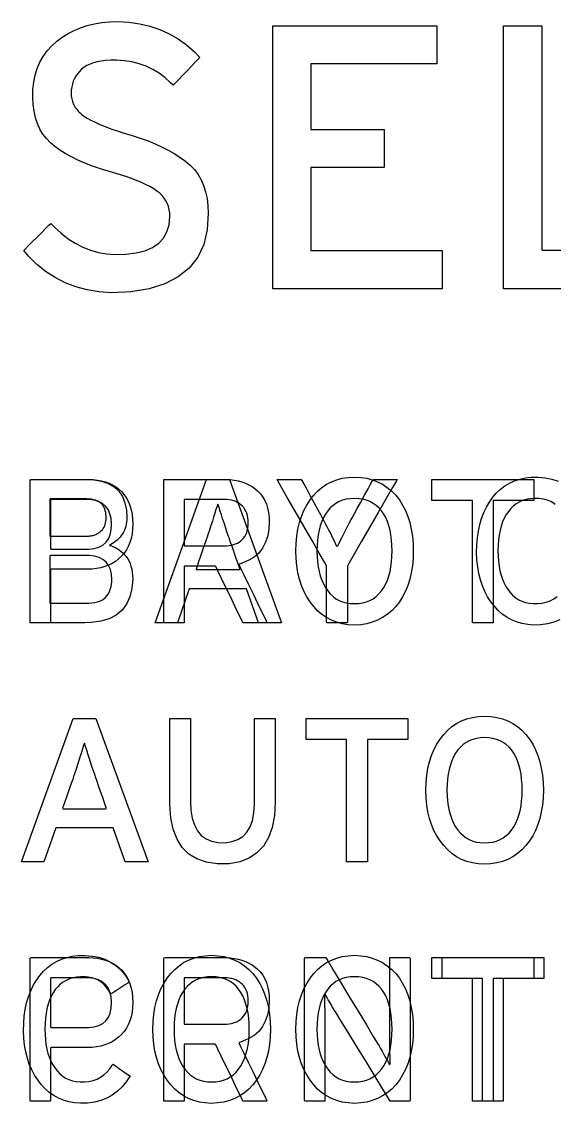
# Model space of a CAD drawing. Extents: x 1 to 47.7, y 0.2 to 33.5.
# Drawn here: x 21.529 to 21.963, y 3.786 to 4.666 of the extents above; entities that cross this region are included whole.
import ezdxf

# ---------------------------------------------------------------- set-up
doc = ezdxf.new("R2010")
doc.units = 0
doc.header["$MEASUREMENT"] = 0
for name, color, linetype in [('5_1__STANDARD_FRONT_OVERLA', 7, 'CONTINUOUS'), ('5_2__BAY_CONTROL_FRONT_OVE', 7, 'CONTINUOUS'), ('6_0____DWG', 7, 'CONTINUOUS')]:
    doc.layers.add(name, color=color, linetype=linetype)

msp = doc.modelspace()

# ---------------------------------------------------------------- linework, layer by layer
at = {"layer": '5_1__STANDARD_FRONT_OVERLA'}
for points in [[(21.61987, 4.25703), (21.61969, 4.25294), (21.61924, 4.2491), (21.6185, 4.24549), (21.61749, 4.24211), (21.61621, 4.23897), (21.61464, 4.23607), (21.6128, 4.2334), (21.61069, 4.23097), (21.60831, 4.22878), (21.60577, 4.22683), (21.60304, 4.22514), (21.60013, 4.22371), (21.59704, 4.22253), (21.59377, 4.22161), (21.59032, 4.22095), (21.58669, 4.22053), (21.58287, 4.22038), (21.58155, 4.22038), (21.57875, 4.22038), (21.57461, 4.22038), (21.56967, 4.22038), (21.56452, 4.22038), (21.55971, 4.22038), (21.55582, 4.22038), (21.5534, 4.22038), (21.55289, 4.22018), (21.55289, 4.21754), (21.55289, 4.21244), (21.55289, 4.20572), (21.55289, 4.19822), (21.55289, 4.19076), (21.55289, 4.18418), (21.55289, 4.17932), (21.55289, 4.17699), (21.5525, 4.17691), (21.55104, 4.17691), (21.54878, 4.17691), (21.54604, 4.17691), (21.54315, 4.17691), (21.54041, 4.17691), (21.53815, 4.17691), (21.53669, 4.17691), (21.5363, 4.17714), (21.5363, 4.18337), (21.5363, 4.19642), (21.5363, 4.21407), (21.5363, 4.23408), (21.5363, 4.25421), (21.5363, 4.27223), (21.5363, 4.28591), (21.5363, 4.29301), (21.53712, 4.29352), (21.54098, 4.29352), (21.54721, 4.29352), (21.5549, 4.29352), (21.56314, 4.29352), (21.57103, 4.29352), (21.57766, 4.29352), (21.58213, 4.29352), (21.58397, 4.29352), (21.58761, 4.29337), (21.59108, 4.29298), (21.59439, 4.29234), (21.59754, 4.29146), (21.60052, 4.29033), (21.60334, 4.28895), (21.606, 4.28733), (21.6085, 4.28547), (21.61083, 4.28333), (21.61291, 4.28091), (21.61472, 4.27825), (21.61626, 4.27534), (21.61753, 4.27217), (21.61852, 4.26876), (21.61924, 4.2651), (21.61969, 4.26119)], [(21.73095, 4.25865), (21.73052, 4.25247), (21.72945, 4.24687), (21.72773, 4.24186), (21.72538, 4.23743), (21.72238, 4.23359), (21.71874, 4.23033), (21.71446, 4.22767), (21.70954, 4.22559), (21.70619, 4.22432), (21.70761, 4.22138), (21.71031, 4.21581), (21.71384, 4.20851), (21.71779, 4.20036), (21.72171, 4.19225), (21.72519, 4.18507), (21.72778, 4.17971), (21.72907, 4.17705), (21.72875, 4.17691), (21.72711, 4.17691), (21.72452, 4.17691), (21.72136, 4.17691), (21.71799, 4.17691), (21.71476, 4.17691), (21.71204, 4.17691), (21.71021, 4.17691), (21.70959, 4.17692), (21.70862, 4.17893), (21.7063, 4.18371), (21.70305, 4.19041), (21.69929, 4.19816), (21.69544, 4.20611), (21.69191, 4.2134), (21.68912, 4.21916), (21.68748, 4.22253), (21.68702, 4.22306), (21.68529, 4.22306), (21.68221, 4.22306), (21.67824, 4.22306), (21.67385, 4.22306), (21.66954, 4.22306), (21.66576, 4.22306), (21.663, 4.22306), (21.66173, 4.22306), (21.6617, 4.2219), (21.6617, 4.21779), (21.6617, 4.21153), (21.6617, 4.20398), (21.6617, 4.19599), (21.6617, 4.18844), (21.6617, 4.18218), (21.6617, 4.17807), (21.66167, 4.17691), (21.66085, 4.17691), (21.65905, 4.17691), (21.6566, 4.17691), (21.65379, 4.17691), (21.65095, 4.17691), (21.64837, 4.17691), (21.64636, 4.17691), (21.64524, 4.17691), (21.64511, 4.17824), (21.64511, 4.18677), (21.64511, 4.20133), (21.64511, 4.21973), (21.64511, 4.23982), (21.64511, 4.2594), (21.64511, 4.27633), (21.64511, 4.28841), (21.64511, 4.29349), (21.64664, 4.29352), (21.6513, 4.29352), (21.65818, 4.29352), (21.66637, 4.29352), (21.67493, 4.29352), (21.68294, 4.29352), (21.68949, 4.29352), (21.69365, 4.29352), (21.69561, 4.29352), (21.69906, 4.29334), (21.70238, 4.29295), (21.70556, 4.29233), (21.7086, 4.29149), (21.71152, 4.29043), (21.71429, 4.28914), (21.71693, 4.28763), (21.71944, 4.2859), (21.7218, 4.28391), (21.72392, 4.28166), (21.72575, 4.27915), (21.72731, 4.27637), (21.72859, 4.27335), (21.72959, 4.27006), (21.73032, 4.26652), (21.73077, 4.26271)], [(21.84822, 4.23526), (21.84801, 4.22905), (21.84745, 4.22314), (21.84656, 4.21753), (21.84531, 4.21222), (21.84372, 4.20722), (21.84179, 4.20251), (21.83951, 4.1981), (21.83689, 4.19399), (21.8339, 4.19015), (21.83062, 4.18669), (21.82707, 4.18368), (21.82326, 4.18112), (21.81919, 4.179), (21.81486, 4.17734), (21.81027, 4.17612), (21.80541, 4.17536), (21.80029, 4.17504), (21.79522, 4.17536), (21.7904, 4.17612), (21.78586, 4.17734), (21.78158, 4.179), (21.77756, 4.18112), (21.77382, 4.18368), (21.77033, 4.18669), (21.76712, 4.19015), (21.76414, 4.19399), (21.76145, 4.1981), (21.75911, 4.20251), (21.75713, 4.20722), (21.75551, 4.21222), (21.75423, 4.21753), (21.75331, 4.22314), (21.75274, 4.22905), (21.75253, 4.23526), (21.75274, 4.24147), (21.75331, 4.24739), (21.75423, 4.25301), (21.75551, 4.25834), (21.75713, 4.26338), (21.75911, 4.26813), (21.76145, 4.27258), (21.76414, 4.27674), (21.76712, 4.28058), (21.77033, 4.28399), (21.77382, 4.28695), (21.77756, 4.28947), (21.78158, 4.29154), (21.78586, 4.29317), (21.7904, 4.29436), (21.79522, 4.2951), (21.80029, 4.2954), (21.80541, 4.2951), (21.81027, 4.29436), (21.81486, 4.29317), (21.81919, 4.29154), (21.82326, 4.28947), (21.82707, 4.28695), (21.83062, 4.28399), (21.8339, 4.28058), (21.83689, 4.27674), (21.83951, 4.27258), (21.84179, 4.26813), (21.84372, 4.26338), (21.84531, 4.25834), (21.84656, 4.25301), (21.84745, 4.24739), (21.84801, 4.24147)], [(21.60263, 4.25703), (21.60224, 4.26159), (21.6013, 4.26556), (21.59981, 4.26895), (21.59778, 4.27175), (21.59519, 4.27396), (21.59206, 4.27559), (21.58838, 4.27663), (21.58415, 4.27708), (21.58243, 4.2771), (21.57949, 4.2771), (21.57504, 4.2771), (21.56973, 4.2771), (21.56422, 4.2771), (21.55917, 4.2771), (21.55524, 4.2771), (21.5531, 4.2771), (21.55289, 4.27648), (21.55289, 4.27309), (21.55289, 4.26751), (21.55289, 4.26061), (21.55289, 4.25328), (21.55289, 4.24638), (21.55289, 4.24079), (21.55289, 4.23741), (21.5531, 4.23679), (21.55524, 4.23679), (21.55917, 4.23679), (21.56422, 4.23679), (21.56973, 4.23679), (21.57504, 4.23679), (21.57949, 4.23679), (21.58243, 4.23679), (21.58417, 4.23682), (21.5885, 4.2373), (21.59225, 4.23838), (21.59542, 4.24003), (21.59801, 4.24226), (21.60003, 4.24508), (21.60147, 4.24848), (21.60234, 4.25246)], [(21.71387, 4.25817), (21.71377, 4.26032), (21.71353, 4.26235), (21.71314, 4.26424), (21.71263, 4.266), (21.71197, 4.26763), (21.71117, 4.26913), (21.71024, 4.27049), (21.70917, 4.27172), (21.70796, 4.27284), (21.70663, 4.27386), (21.70519, 4.27473), (21.70365, 4.27547), (21.702, 4.27607), (21.70025, 4.27653), (21.69838, 4.27686), (21.69641, 4.27705), (21.69461, 4.2771), (21.69299, 4.2771), (21.68934, 4.2771), (21.68432, 4.2771), (21.67859, 4.2771), (21.67281, 4.2771), (21.66765, 4.2771), (21.66376, 4.2771), (21.66181, 4.2771), (21.6617, 4.27633), (21.6617, 4.27306), (21.6617, 4.26791), (21.6617, 4.26162), (21.6617, 4.25495), (21.6617, 4.24867), (21.6617, 4.24351), (21.6617, 4.24024), (21.66181, 4.23947), (21.66376, 4.23947), (21.66765, 4.23947), (21.67281, 4.23947), (21.67859, 4.23947), (21.68432, 4.23947), (21.68934, 4.23947), (21.69299, 4.23947), (21.69461, 4.23947), (21.69638, 4.23952), (21.69832, 4.2397), (21.70016, 4.24001), (21.70189, 4.24045), (21.70352, 4.24102), (21.70505, 4.24173), (21.70648, 4.24256), (21.7078, 4.24352), (21.70903, 4.24461), (21.71013, 4.24582), (21.71109, 4.24717), (21.71191, 4.24866), (21.71259, 4.25029), (21.71312, 4.25205), (21.71352, 4.25395), (21.71377, 4.25599)], [(21.83098, 4.23526), (21.83087, 4.23984), (21.83055, 4.24419), (21.83002, 4.24829), (21.82927, 4.25217), (21.8283, 4.2558), (21.82713, 4.2592), (21.82574, 4.26236), (21.82413, 4.26528), (21.82231, 4.26793), (21.82027, 4.27026), (21.81802, 4.27228), (21.81558, 4.27399), (21.81293, 4.2754), (21.81007, 4.27651), (21.80702, 4.27731), (21.80376, 4.2778), (21.80029, 4.27799), (21.7969, 4.2778), (21.7937, 4.27731), (21.7907, 4.27651), (21.78789, 4.2754), (21.78528, 4.27399), (21.78286, 4.27228), (21.78063, 4.27026), (21.7786, 4.26793), (21.77676, 4.26528), (21.77512, 4.26236), (21.7737, 4.2592), (21.7725, 4.2558), (21.77152, 4.25217), (21.77075, 4.24829), (21.77021, 4.24419), (21.76988, 4.23984), (21.76977, 4.23526), (21.76988, 4.23073), (21.77021, 4.22643), (21.77075, 4.22237), (21.77152, 4.21854), (21.7725, 4.21494), (21.7737, 4.21158), (21.77512, 4.20844), (21.77676, 4.20555), (21.7786, 4.20284), (21.78063, 4.2004), (21.78286, 4.19829), (21.78528, 4.1965), (21.78789, 4.19504), (21.7907, 4.1939), (21.7937, 4.19309), (21.7969, 4.1926), (21.80029, 4.19244), (21.80376, 4.1926), (21.80702, 4.19309), (21.81007, 4.1939), (21.81293, 4.19504), (21.81558, 4.1965), (21.81802, 4.19829), (21.82027, 4.2004), (21.82231, 4.20284), (21.82413, 4.20555), (21.82574, 4.20844), (21.82713, 4.21158), (21.8283, 4.21494), (21.82927, 4.21854), (21.83002, 4.22237), (21.83055, 4.22643), (21.83087, 4.23073)], [(21.73583, 4.03107), (21.73516, 4.02013), (21.73334, 4.01053), (21.73037, 4.00226), (21.72625, 3.99532), (21.72097, 3.98972), (21.71454, 3.98545), (21.70696, 3.98251), (21.69823, 3.98091), (21.68859, 3.98077), (21.67979, 3.98214), (21.67212, 3.98485), (21.66558, 3.98889), (21.66019, 3.99427), (21.65594, 4.00099), (21.65283, 4.00904), (21.65085, 4.01843), (21.65002, 4.02915), (21.64999, 4.0331), (21.64999, 4.0391), (21.64999, 4.04829), (21.64999, 4.0594), (21.64999, 4.07114), (21.64999, 4.08224), (21.64999, 4.09143), (21.64999, 4.09743), (21.65002, 4.09908), (21.65089, 4.09908), (21.65274, 4.09908), (21.65527, 4.09908), (21.65815, 4.09908), (21.66106, 4.09908), (21.66369, 4.09908), (21.66571, 4.09908), (21.6668, 4.09908), (21.6669, 4.09814), (21.6669, 4.09297), (21.6669, 4.08437), (21.6669, 4.07362), (21.6669, 4.06197), (21.6669, 4.05071), (21.6669, 4.0411), (21.6669, 4.0344), (21.6669, 4.03189), (21.66725, 4.02451), (21.6683, 4.01804), (21.67005, 4.01248), (21.6725, 4.00781), (21.67564, 4.00405), (21.67949, 4.00119), (21.68403, 3.99924), (21.68927, 3.99819), (21.69515, 3.99809), (21.70063, 3.99893), (21.70539, 4.00064), (21.70943, 4.00323), (21.71276, 4.00669), (21.71537, 4.01102), (21.71727, 4.01623), (21.71845, 4.0223), (21.71891, 4.02925), (21.71892, 4.03241), (21.71892, 4.03848), (21.71892, 4.04776), (21.71892, 4.05898), (21.71892, 4.07085), (21.71892, 4.08207), (21.71892, 4.09135), (21.71892, 4.09742), (21.71895, 4.09908), (21.71982, 4.09908), (21.72167, 4.09908), (21.7242, 4.09908), (21.72708, 4.09908), (21.72999, 4.09908), (21.73262, 4.09908), (21.73463, 4.09908), (21.73573, 4.09908), (21.73583, 4.09813), (21.73583, 4.09289), (21.73583, 4.08419), (21.73583, 4.07331), (21.73583, 4.06152), (21.73583, 4.05013), (21.73583, 4.0404), (21.73583, 4.03362)], [(21.95409, 4.04081), (21.95388, 4.0346), (21.95333, 4.0287), (21.95243, 4.02309), (21.95119, 4.01778), (21.9496, 4.01277), (21.94767, 4.00806), (21.94539, 4.00365), (21.94277, 3.99954), (21.93978, 3.9957), (21.9365, 3.99224), (21.93295, 3.98923), (21.92914, 3.98667), (21.92507, 3.98456), (21.92074, 3.9829), (21.91614, 3.98168), (21.91129, 3.98091), (21.90617, 3.98059), (21.90109, 3.98091), (21.89628, 3.98168), (21.89173, 3.9829), (21.88745, 3.98456), (21.88344, 3.98667), (21.87969, 3.98923), (21.87621, 3.99224), (21.87299, 3.9957), (21.87001, 3.99954), (21.86732, 4.00365), (21.86499, 4.00806), (21.86301, 4.01277), (21.86138, 4.01778), (21.86011, 4.02309), (21.85919, 4.0287), (21.85862, 4.0346), (21.85841, 4.04081), (21.85862, 4.04702), (21.85919, 4.05294), (21.86011, 4.05857), (21.86138, 4.0639), (21.86301, 4.06894), (21.86499, 4.07368), (21.86732, 4.07814), (21.87001, 4.0823), (21.87299, 4.08614), (21.87621, 4.08954), (21.87969, 4.0925), (21.88344, 4.09502), (21.88745, 4.0971), (21.89173, 4.09873), (21.89628, 4.09991), (21.90109, 4.10065), (21.90617, 4.10095), (21.91129, 4.10065), (21.91614, 4.09991), (21.92074, 4.09873), (21.92507, 4.0971), (21.92914, 4.09502), (21.93295, 4.0925), (21.9365, 4.08954), (21.93978, 4.08614), (21.94277, 4.0823), (21.94539, 4.07814), (21.94767, 4.07368), (21.9496, 4.06894), (21.95119, 4.0639), (21.95243, 4.05857), (21.95333, 4.05294), (21.95388, 4.04702)], [(21.93686, 4.04081), (21.93675, 4.04539), (21.93643, 4.04974), (21.93589, 4.05385), (21.93514, 4.05772), (21.93418, 4.06136), (21.933, 4.06476), (21.93161, 4.06792), (21.93001, 4.07084), (21.92818, 4.07349), (21.92614, 4.07581), (21.9239, 4.07783), (21.92145, 4.07955), (21.9188, 4.08096), (21.91595, 4.08206), (21.91289, 4.08286), (21.90963, 4.08336), (21.90617, 4.08355), (21.90278, 4.08336), (21.89958, 4.08286), (21.89658, 4.08206), (21.89377, 4.08096), (21.89115, 4.07955), (21.88873, 4.07783), (21.88651, 4.07581), (21.88447, 4.07349), (21.88263, 4.07084), (21.88099, 4.06792), (21.87958, 4.06476), (21.87837, 4.06136), (21.87739, 4.05772), (21.87663, 4.05385), (21.87608, 4.04974), (21.87575, 4.04539), (21.87564, 4.04081), (21.87575, 4.03628), (21.87608, 4.03199), (21.87663, 4.02793), (21.87739, 4.0241), (21.87837, 4.0205), (21.87958, 4.01713), (21.88099, 4.014), (21.88263, 4.0111), (21.88447, 4.0084), (21.88651, 4.00596), (21.88873, 4.00385), (21.89115, 4.00206), (21.89377, 4.0006), (21.89658, 3.99946), (21.89958, 3.99864), (21.90278, 3.99816), (21.90617, 3.99799), (21.90963, 3.99816), (21.91289, 3.99864), (21.91595, 3.99946), (21.9188, 4.0006), (21.92145, 4.00206), (21.9239, 4.00385), (21.92614, 4.00596), (21.92818, 4.0084), (21.93001, 4.0111), (21.93161, 4.014), (21.933, 4.01713), (21.93418, 4.0205), (21.93514, 4.0241), (21.93589, 4.02793), (21.93643, 4.03199), (21.93675, 4.03628)], [(21.58919, 4.05261), (21.58789, 4.05645), (21.58666, 4.06012), (21.58549, 4.06365), (21.58438, 4.06701), (21.58333, 4.07023), (21.58235, 4.07329), (21.58143, 4.07619), (21.58057, 4.07894), (21.57979, 4.07733), (21.57896, 4.07451), (21.57805, 4.07152), (21.57707, 4.06836), (21.57601, 4.06503), (21.57488, 4.06154), (21.57367, 4.05787), (21.57239, 4.05403), (21.57172, 4.05204), (21.57094, 4.0498), (21.56965, 4.0461), (21.56806, 4.04153), (21.56638, 4.03667), (21.56479, 4.0321), (21.5635, 4.0284), (21.56272, 4.02615), (21.56283, 4.02574), (21.56537, 4.02574), (21.57002, 4.02574), (21.57601, 4.02574), (21.58254, 4.02574), (21.58883, 4.02574), (21.59411, 4.02574), (21.59759, 4.02574), (21.59854, 4.02579), (21.59801, 4.0273), (21.59689, 4.03051), (21.59539, 4.03483), (21.5937, 4.03967), (21.59203, 4.04445), (21.59059, 4.0486), (21.58958, 4.05151)], [(21.61761, 3.80844), (21.61455, 3.80371), (21.61114, 3.79954), (21.60736, 3.79594), (21.60322, 3.7929), (21.59872, 3.79042), (21.59386, 3.78851), (21.58864, 3.78715), (21.58305, 3.78637), (21.57738, 3.78619), (21.5725, 3.78661), (21.56787, 3.78745), (21.56349, 3.78872), (21.55937, 3.79041), (21.5555, 3.79253), (21.55188, 3.79507), (21.54851, 3.79804), (21.54539, 3.80143), (21.54249, 3.80517), (21.53988, 3.80918), (21.5376, 3.81346), (21.53565, 3.81803), (21.53404, 3.82288), (21.53276, 3.82802), (21.53182, 3.83344), (21.53121, 3.83915), (21.53094, 3.84514), (21.53107, 3.85123), (21.53154, 3.85706), (21.53234, 3.8626), (21.53349, 3.86788), (21.53496, 3.87287), (21.53678, 3.87759), (21.53892, 3.88203), (21.54141, 3.88619), (21.54422, 3.89007), (21.54723, 3.89358), (21.5505, 3.89667), (21.55402, 3.89934), (21.55779, 3.90158), (21.56181, 3.90341), (21.56609, 3.90481), (21.57062, 3.9058), (21.5754, 3.90636), (21.58078, 3.90646), (21.58668, 3.90596), (21.59215, 3.90489), (21.5972, 3.90326), (21.60182, 3.90107), (21.60602, 3.89831), (21.6098, 3.89499), (21.61315, 3.89111), (21.61608, 3.88667), (21.61693, 3.88461), (21.61581, 3.88388), (21.61394, 3.88268), (21.61159, 3.88116), (21.60904, 3.87952), (21.60655, 3.87791), (21.60439, 3.87652), (21.60284, 3.87551), (21.60216, 3.87507), (21.6013, 3.87646), (21.60031, 3.87797), (21.59929, 3.87939), (21.59824, 3.88071), (21.59716, 3.88193), (21.59606, 3.88306), (21.59493, 3.88409), (21.59378, 3.88502), (21.59258, 3.88586), (21.59127, 3.88657), (21.58988, 3.88719), (21.5884, 3.88772), (21.58685, 3.88817), (21.58522, 3.88853), (21.58352, 3.88881), (21.58173, 3.88899), (21.57987, 3.88909), (21.57736, 3.88907), (21.57414, 3.88877), (21.5711, 3.88818), (21.56825, 3.88731), (21.56559, 3.88614), (21.56311, 3.88469), (21.56082, 3.88295), (21.55873, 3.88092), (21.55682, 3.8786), (21.55506, 3.87597), (21.5535, 3.8731), (21.55214, 3.87), (21.55099, 3.86667), (21.55004, 3.86312), (21.54931, 3.85934), (21.54878, 3.85534), (21.54845, 3.85112), (21.54833, 3.84667), (21.54842, 3.84225), (21.54872, 3.83804), (21.54922, 3.83406), (21.54993, 3.83029), (21.55085, 3.82675), (21.55197, 3.82343), (21.5533, 3.82032), (21.55484, 3.81744), (21.55657, 3.81476), (21.55846, 3.81229), (21.56053, 3.81012), (21.5628, 3.80827), (21.56524, 3.80671), (21.56788, 3.80547), (21.57071, 3.80454), (21.57372, 3.80391), (21.57692, 3.80359), (21.5805, 3.80359), (21.58415, 3.80396), (21.58757, 3.80471), (21.59075, 3.80585), (21.59369, 3.80737), (21.59639, 3.80927), (21.59886, 3.81156), (21.60108, 3.81423), (21.60307, 3.81728), (21.60384, 3.81796), (21.605, 3.81716), (21.60683, 3.8159), (21.60907, 3.81435), (21.61147, 3.81269), (21.61377, 3.8111), (21.61574, 3.80974), (21.6171, 3.8088)], [(21.73193, 3.84637), (21.73172, 3.84016), (21.73116, 3.83425), (21.73026, 3.82864), (21.72902, 3.82334), (21.72743, 3.81833), (21.7255, 3.81362), (21.72322, 3.80921), (21.7206, 3.8051), (21.71761, 3.80126), (21.71433, 3.7978), (21.71078, 3.79479), (21.70697, 3.79223), (21.7029, 3.79012), (21.69857, 3.78845), (21.69397, 3.78723), (21.68912, 3.78647), (21.684, 3.78615), (21.67892, 3.78647), (21.67411, 3.78723), (21.66956, 3.78845), (21.66529, 3.79012), (21.66127, 3.79223), (21.65752, 3.79479), (21.65404, 3.7978), (21.65083, 3.80126), (21.64784, 3.8051), (21.64516, 3.80921), (21.64282, 3.81362), (21.64084, 3.81833), (21.63921, 3.82334), (21.63794, 3.82864), (21.63702, 3.83425), (21.63645, 3.84016), (21.63624, 3.84637), (21.63645, 3.85258), (21.63702, 3.8585), (21.63794, 3.86412), (21.63921, 3.86945), (21.64084, 3.87449), (21.64282, 3.87924), (21.64516, 3.88369), (21.64784, 3.88785), (21.65083, 3.89169), (21.65404, 3.8951), (21.65752, 3.89806), (21.66127, 3.90058), (21.66529, 3.90265), (21.66956, 3.90428), (21.67411, 3.90547), (21.67892, 3.90621), (21.684, 3.90651), (21.68912, 3.90621), (21.69397, 3.90547), (21.69857, 3.90428), (21.7029, 3.90265), (21.70697, 3.90058), (21.71078, 3.89806), (21.71433, 3.8951), (21.71761, 3.89169), (21.7206, 3.88785), (21.72322, 3.88369), (21.7255, 3.87924), (21.72743, 3.87449), (21.72902, 3.86945), (21.73026, 3.86412), (21.73116, 3.8585), (21.73172, 3.85258)], [(21.8295, 3.78802), (21.82786, 3.79069), (21.82348, 3.79781), (21.81717, 3.80806), (21.80975, 3.82011), (21.80204, 3.83263), (21.79486, 3.8443), (21.78902, 3.85379), (21.78534, 3.85977), (21.78416, 3.8617), (21.78306, 3.86352), (21.782, 3.8653), (21.78098, 3.86702), (21.77999, 3.8687), (21.77904, 3.87032), (21.77812, 3.87189), (21.77723, 3.87341), (21.77639, 3.87488), (21.77604, 3.87393), (21.77604, 3.87112), (21.77605, 3.86823), (21.77606, 3.86524), (21.77608, 3.86217), (21.7761, 3.859), (21.77613, 3.85575), (21.77616, 3.8524), (21.77619, 3.84897), (21.7762, 3.84683), (21.7762, 3.8414), (21.7762, 3.83324), (21.7762, 3.82342), (21.7762, 3.81306), (21.7762, 3.80325), (21.7762, 3.79508), (21.7762, 3.78966), (21.77618, 3.78802), (21.77542, 3.78802), (21.77371, 3.78802), (21.77133, 3.78802), (21.76859, 3.78802), (21.76579, 3.78802), (21.76322, 3.78802), (21.76118, 3.78802), (21.75998, 3.78802), (21.75977, 3.78884), (21.75977, 3.79639), (21.75977, 3.81014), (21.75977, 3.82797), (21.75977, 3.84776), (21.75977, 3.8674), (21.75977, 3.88478), (21.75977, 3.89777), (21.75977, 3.90427), (21.7601, 3.90464), (21.76151, 3.90464), (21.76375, 3.90464), (21.76651, 3.90464), (21.76946, 3.90464), (21.7723, 3.90464), (21.77472, 3.90464), (21.7764, 3.90464), (21.77703, 3.90464), (21.7786, 3.90204), (21.78278, 3.89511), (21.7888, 3.88514), (21.79587, 3.87341), (21.80322, 3.86123), (21.81007, 3.84987), (21.81564, 3.84064), (21.81916, 3.83481), (21.82034, 3.83282), (21.8216, 3.83066), (21.82281, 3.82857), (21.82397, 3.82655), (21.82508, 3.82461), (21.82613, 3.82275), (21.82713, 3.82096), (21.82808, 3.81924), (21.82898, 3.8176), (21.82933, 3.81854), (21.8293, 3.82143), (21.82927, 3.8244), (21.82925, 3.82745), (21.82923, 3.83059), (21.82921, 3.83381), (21.8292, 3.83711), (21.82919, 3.84049), (21.82919, 3.84395), (21.82919, 3.84609), (21.82919, 3.85149), (21.82919, 3.85962), (21.82919, 3.86939), (21.82919, 3.8797), (21.82919, 3.88947), (21.82919, 3.8976), (21.82919, 3.903), (21.8292, 3.90464), (21.82996, 3.90464), (21.83168, 3.90464), (21.83406, 3.90464), (21.8368, 3.90464), (21.8396, 3.90464), (21.84217, 3.90464), (21.84421, 3.90464), (21.84541, 3.90464), (21.84561, 3.90382), (21.84561, 3.89626), (21.84561, 3.88251), (21.84561, 3.86468), (21.84561, 3.84489), (21.84561, 3.82525), (21.84561, 3.80788), (21.84561, 3.79488), (21.84561, 3.78839), (21.84531, 3.78802), (21.84399, 3.78802), (21.8419, 3.78802), (21.83933, 3.78802), (21.83657, 3.78802), (21.83392, 3.78802), (21.83166, 3.78802), (21.83009, 3.78802)], [(21.71469, 3.84637), (21.71458, 3.85095), (21.71426, 3.8553), (21.71372, 3.85941), (21.71298, 3.86328), (21.71201, 3.86691), (21.71084, 3.87031), (21.70944, 3.87347), (21.70784, 3.87639), (21.70601, 3.87904), (21.70397, 3.88137), (21.70173, 3.88339), (21.69928, 3.8851), (21.69663, 3.88651), (21.69378, 3.88762), (21.69072, 3.88842), (21.68746, 3.88892), (21.684, 3.88911), (21.68061, 3.88892), (21.67741, 3.88842), (21.67441, 3.88762), (21.6716, 3.88651), (21.66898, 3.8851), (21.66656, 3.88339), (21.66434, 3.88137), (21.66231, 3.87904), (21.66046, 3.87639), (21.65883, 3.87347), (21.65741, 3.87031), (21.65621, 3.86691), (21.65522, 3.86328), (21.65446, 3.85941), (21.65391, 3.8553), (21.65359, 3.85095), (21.65348, 3.84637), (21.65359, 3.84184), (21.65391, 3.83755), (21.65446, 3.83348), (21.65522, 3.82965), (21.65621, 3.82605), (21.65741, 3.82269), (21.65883, 3.81956), (21.66046, 3.81666), (21.66231, 3.81395), (21.66434, 3.81152), (21.66656, 3.8094), (21.66898, 3.80761), (21.6716, 3.80615), (21.67441, 3.80501), (21.67741, 3.8042), (21.68061, 3.80371), (21.684, 3.80355), (21.68746, 3.80371), (21.69072, 3.8042), (21.69378, 3.80501), (21.69663, 3.80615), (21.69928, 3.80761), (21.70173, 3.8094), (21.70397, 3.81152), (21.70601, 3.81395), (21.70784, 3.81666), (21.70944, 3.81956), (21.71084, 3.82269), (21.71201, 3.82605), (21.71298, 3.82965), (21.71372, 3.83348), (21.71426, 3.83755), (21.71458, 3.84184)]]:
    msp.add_lwpolyline(points, close=True, dxfattribs=at)
for points in [[(21.91324, 4.27645), (21.91324, 4.17691), (21.89633, 4.17691), (21.89633, 4.27645), (21.86338, 4.27645), (21.86338, 4.29352), (21.94623, 4.29352), (21.94623, 4.27645), (21.91324, 4.27645)], [(21.61369, 3.98246), (21.60392, 4.01015), (21.55721, 4.01015), (21.54753, 3.98246), (21.52938, 3.98246), (21.57137, 4.09908), (21.58993, 4.09908), (21.63241, 3.98246), (21.61369, 3.98246)], [(21.81087, 4.082), (21.81087, 3.98246), (21.79395, 3.98246), (21.79395, 4.082), (21.761, 4.082), (21.761, 4.09908), (21.84386, 4.09908), (21.84386, 4.082), (21.81087, 4.082)], [(21.92146, 3.88756), (21.92146, 3.78802), (21.90455, 3.78802), (21.90455, 3.88756), (21.8716, 3.88756), (21.8716, 3.90464), (21.95445, 3.90464), (21.95445, 3.88756), (21.92146, 3.88756)]]:
    msp.add_lwpolyline(points, dxfattribs=at)
at = {"layer": '5_2__BAY_CONTROL_FRONT_OVE'}
for points in [[(21.61981, 4.21267), (21.61919, 4.2048), (21.61753, 4.19791), (21.61484, 4.19199), (21.61113, 4.18705), (21.60638, 4.18308), (21.60061, 4.1801), (21.5938, 4.17809), (21.58596, 4.17706), (21.58081, 4.17691), (21.57776, 4.17691), (21.57227, 4.17691), (21.5652, 4.17691), (21.55742, 4.17691), (21.54978, 4.17691), (21.54315, 4.17691), (21.53838, 4.17691), (21.53632, 4.17691), (21.5363, 4.18042), (21.5363, 4.19145), (21.5363, 4.20782), (21.5363, 4.22729), (21.5363, 4.24763), (21.5363, 4.2666), (21.5363, 4.28197), (21.5363, 4.29151), (21.53651, 4.29352), (21.53933, 4.29352), (21.54478, 4.29352), (21.55195, 4.29352), (21.55997, 4.29352), (21.56793, 4.29352), (21.57496, 4.29352), (21.58016, 4.29352), (21.58264, 4.29352), (21.58823, 4.29325), (21.59454, 4.29216), (21.60002, 4.29026), (21.60465, 4.28754), (21.60844, 4.284), (21.61138, 4.27964), (21.61349, 4.27447), (21.61475, 4.26847), (21.61514, 4.26279), (21.61506, 4.26081), (21.61488, 4.25891), (21.61458, 4.25709), (21.61417, 4.25535), (21.61365, 4.25369), (21.61302, 4.25211), (21.61229, 4.25061), (21.61144, 4.24919), (21.6105, 4.24787), (21.60951, 4.24661), (21.60844, 4.24543), (21.6073, 4.24432), (21.60609, 4.24327), (21.60482, 4.2423), (21.60347, 4.24139), (21.60206, 4.24055), (21.60093, 4.23983), (21.60259, 4.23936), (21.60421, 4.23876), (21.6058, 4.23802), (21.60735, 4.23714), (21.60887, 4.23612), (21.61035, 4.23497), (21.6118, 4.23368), (21.61321, 4.23225), (21.61456, 4.23068), (21.61576, 4.22896), (21.6168, 4.22708), (21.61769, 4.22506), (21.61842, 4.22288), (21.619, 4.22056), (21.61943, 4.21808), (21.6197, 4.21545)], [(21.79459, 4.223), (21.79459, 4.22128), (21.79459, 4.21673), (21.79459, 4.21018), (21.79459, 4.20249), (21.79459, 4.19454), (21.79459, 4.18717), (21.79459, 4.18124), (21.79459, 4.17762), (21.7945, 4.17691), (21.79346, 4.17691), (21.79148, 4.17691), (21.78889, 4.17691), (21.786, 4.17691), (21.78312, 4.17691), (21.78057, 4.17691), (21.77867, 4.17691), (21.77773, 4.17691), (21.77768, 4.17783), (21.77768, 4.18171), (21.77768, 4.18781), (21.77768, 4.19527), (21.77768, 4.20325), (21.77768, 4.21087), (21.77768, 4.21728), (21.77768, 4.22162), (21.77766, 4.22307), (21.7759, 4.22614), (21.7717, 4.23344), (21.76583, 4.24367), (21.75903, 4.25551), (21.75205, 4.26764), (21.74566, 4.27877), (21.74061, 4.28756), (21.73765, 4.29272), (21.73734, 4.29352), (21.73868, 4.29352), (21.74108, 4.29352), (21.74417, 4.29352), (21.74758, 4.29352), (21.75093, 4.29352), (21.75387, 4.29352), (21.75602, 4.29352), (21.75701, 4.29352), (21.75748, 4.29271), (21.75904, 4.28985), (21.76142, 4.28548), (21.7643, 4.28022), (21.76734, 4.27466), (21.77021, 4.26939), (21.7726, 4.26503), (21.77416, 4.26216), (21.77491, 4.26078), (21.77653, 4.25769), (21.77808, 4.25471), (21.77956, 4.25185), (21.78096, 4.2491), (21.78228, 4.24646), (21.78352, 4.24394), (21.78469, 4.24153), (21.78579, 4.23923), (21.7868, 4.2394), (21.78786, 4.24164), (21.789, 4.24401), (21.79023, 4.24651), (21.79155, 4.24914), (21.79295, 4.25189), (21.79444, 4.25477), (21.79602, 4.25777), (21.79768, 4.2609), (21.79839, 4.26219), (21.80005, 4.26523), (21.80252, 4.26972), (21.80545, 4.27507), (21.80851, 4.28066), (21.81138, 4.28589), (21.81372, 4.29016), (21.81521, 4.29288), (21.81562, 4.29352), (21.81671, 4.29352), (21.81891, 4.29352), (21.82186, 4.29352), (21.82518, 4.29352), (21.82852, 4.29352), (21.83151, 4.29352), (21.8338, 4.29352), (21.835, 4.29352), (21.83448, 4.29243), (21.83129, 4.28689), (21.82608, 4.27782), (21.8196, 4.26654), (21.81261, 4.25437), (21.80586, 4.24261), (21.8001, 4.23259), (21.79609, 4.22561)], [(21.59823, 4.26227), (21.59819, 4.2638), (21.59805, 4.26526), (21.59781, 4.26665), (21.59748, 4.26799), (21.59706, 4.26927), (21.59655, 4.27049), (21.59594, 4.27164), (21.59524, 4.27274), (21.59438, 4.27374), (21.59334, 4.2746), (21.59218, 4.27536), (21.59089, 4.27601), (21.58948, 4.27655), (21.58794, 4.27697), (21.58627, 4.27729), (21.58448, 4.27749), (21.58256, 4.27759), (21.5814, 4.27759), (21.57831, 4.27759), (21.5739, 4.27759), (21.56874, 4.27759), (21.56343, 4.27759), (21.55857, 4.27759), (21.55474, 4.27759), (21.55254, 4.27759), (21.55224, 4.27729), (21.55224, 4.2751), (21.55224, 4.27128), (21.55224, 4.26644), (21.55224, 4.26115), (21.55224, 4.256), (21.55224, 4.2516), (21.55224, 4.24853), (21.55224, 4.24737), (21.5534, 4.24737), (21.55649, 4.24737), (21.5609, 4.24737), (21.56606, 4.24737), (21.57137, 4.24737), (21.57623, 4.24737), (21.58006, 4.24737), (21.58226, 4.24737), (21.58307, 4.24737), (21.58405, 4.24741), (21.58499, 4.24749), (21.58589, 4.2476), (21.58675, 4.24776), (21.58757, 4.24795), (21.58836, 4.24818), (21.5891, 4.24846), (21.58981, 4.24877), (21.59048, 4.24908), (21.59113, 4.24941), (21.59175, 4.24977), (21.59234, 4.25014), (21.59291, 4.25054), (21.59345, 4.25096), (21.59397, 4.2514), (21.59446, 4.25186), (21.5951, 4.2526), (21.59583, 4.25363), (21.59647, 4.25471), (21.59701, 4.25584), (21.59745, 4.25702), (21.59779, 4.25826), (21.59804, 4.25954), (21.59818, 4.26088)], [(21.69784, 4.24706), (21.69654, 4.25089), (21.6953, 4.25457), (21.69413, 4.25809), (21.69302, 4.26146), (21.69197, 4.26467), (21.69099, 4.26773), (21.69007, 4.27063), (21.68921, 4.27338), (21.68843, 4.27178), (21.6876, 4.26896), (21.6867, 4.26597), (21.68571, 4.26281), (21.68466, 4.25948), (21.68352, 4.25598), (21.68232, 4.25231), (21.68104, 4.24848), (21.68036, 4.24649), (21.67958, 4.24424), (21.67829, 4.24054), (21.67671, 4.23597), (21.67502, 4.23111), (21.67343, 4.22654), (21.67215, 4.22284), (21.67137, 4.2206), (21.67147, 4.22019), (21.67401, 4.22019), (21.67866, 4.22019), (21.68465, 4.22019), (21.69118, 4.22019), (21.69748, 4.22019), (21.70276, 4.22019), (21.70623, 4.22019), (21.70718, 4.22023), (21.70665, 4.22175), (21.70553, 4.22495), (21.70403, 4.22927), (21.70234, 4.23411), (21.70068, 4.2389), (21.69923, 4.24304), (21.69822, 4.24596)], [(21.60288, 4.21219), (21.60252, 4.2165), (21.60161, 4.22027), (21.60014, 4.2235), (21.59811, 4.22619), (21.59552, 4.22834), (21.59238, 4.22995), (21.58868, 4.23102), (21.58442, 4.23155), (21.58232, 4.23161), (21.57969, 4.23161), (21.57547, 4.23161), (21.5703, 4.23161), (21.56481, 4.23161), (21.55964, 4.23161), (21.55543, 4.23161), (21.5528, 4.23161), (21.55224, 4.23143), (21.55224, 4.22895), (21.55224, 4.22419), (21.55224, 4.21796), (21.55224, 4.21106), (21.55224, 4.2043), (21.55224, 4.19847), (21.55224, 4.19438), (21.55224, 4.19284), (21.55344, 4.19284), (21.55662, 4.19284), (21.56115, 4.19284), (21.56641, 4.19284), (21.57178, 4.19284), (21.57663, 4.19284), (21.58033, 4.19284), (21.58226, 4.19284), (21.58416, 4.19288), (21.58664, 4.19306), (21.58894, 4.19341), (21.59104, 4.19391), (21.59296, 4.19456), (21.59469, 4.19538), (21.59624, 4.19635), (21.59759, 4.19747), (21.59874, 4.19873), (21.59971, 4.20007), (21.60055, 4.20151), (21.60126, 4.20304), (21.60184, 4.20467), (21.6023, 4.2064), (21.60262, 4.20823), (21.60281, 4.21016)], [(21.73583, 4.03107), (21.73516, 4.02013), (21.73334, 4.01053), (21.73037, 4.00226), (21.72625, 3.99532), (21.72097, 3.98972), (21.71454, 3.98545), (21.70696, 3.98251), (21.69823, 3.98091), (21.68859, 3.98077), (21.67979, 3.98214), (21.67212, 3.98485), (21.66558, 3.98889), (21.66019, 3.99427), (21.65594, 4.00099), (21.65283, 4.00904), (21.65085, 4.01843), (21.65002, 4.02915), (21.64999, 4.0331), (21.64999, 4.0391), (21.64999, 4.04829), (21.64999, 4.0594), (21.64999, 4.07114), (21.64999, 4.08224), (21.64999, 4.09143), (21.64999, 4.09743), (21.65002, 4.09908), (21.65089, 4.09908), (21.65274, 4.09908), (21.65527, 4.09908), (21.65815, 4.09908), (21.66106, 4.09908), (21.66369, 4.09908), (21.66571, 4.09908), (21.6668, 4.09908), (21.6669, 4.09814), (21.6669, 4.09297), (21.6669, 4.08437), (21.6669, 4.07362), (21.6669, 4.06197), (21.6669, 4.05071), (21.6669, 4.0411), (21.6669, 4.0344), (21.6669, 4.03189), (21.66725, 4.02451), (21.6683, 4.01804), (21.67005, 4.01248), (21.6725, 4.00781), (21.67564, 4.00405), (21.67949, 4.00119), (21.68403, 3.99924), (21.68927, 3.99819), (21.69515, 3.99809), (21.70063, 3.99893), (21.70539, 4.00064), (21.70943, 4.00323), (21.71276, 4.00669), (21.71537, 4.01102), (21.71727, 4.01623), (21.71845, 4.0223), (21.71891, 4.02925), (21.71892, 4.03241), (21.71892, 4.03848), (21.71892, 4.04776), (21.71892, 4.05898), (21.71892, 4.07085), (21.71892, 4.08207), (21.71892, 4.09135), (21.71892, 4.09742), (21.71895, 4.09908), (21.71982, 4.09908), (21.72167, 4.09908), (21.7242, 4.09908), (21.72708, 4.09908), (21.72999, 4.09908), (21.73262, 4.09908), (21.73463, 4.09908), (21.73573, 4.09908), (21.73583, 4.09813), (21.73583, 4.09289), (21.73583, 4.08419), (21.73583, 4.07331), (21.73583, 4.06152), (21.73583, 4.05013), (21.73583, 4.0404), (21.73583, 4.03362)], [(21.95409, 4.04081), (21.95388, 4.0346), (21.95333, 4.0287), (21.95243, 4.02309), (21.95119, 4.01778), (21.9496, 4.01277), (21.94767, 4.00806), (21.94539, 4.00365), (21.94277, 3.99954), (21.93978, 3.9957), (21.9365, 3.99224), (21.93295, 3.98923), (21.92914, 3.98667), (21.92507, 3.98456), (21.92074, 3.9829), (21.91614, 3.98168), (21.91129, 3.98091), (21.90617, 3.98059), (21.90109, 3.98091), (21.89628, 3.98168), (21.89173, 3.9829), (21.88745, 3.98456), (21.88344, 3.98667), (21.87969, 3.98923), (21.87621, 3.99224), (21.87299, 3.9957), (21.87001, 3.99954), (21.86732, 4.00365), (21.86499, 4.00806), (21.86301, 4.01277), (21.86138, 4.01778), (21.86011, 4.02309), (21.85919, 4.0287), (21.85862, 4.0346), (21.85841, 4.04081), (21.85862, 4.04702), (21.85919, 4.05294), (21.86011, 4.05857), (21.86138, 4.0639), (21.86301, 4.06894), (21.86499, 4.07368), (21.86732, 4.07814), (21.87001, 4.0823), (21.87299, 4.08614), (21.87621, 4.08954), (21.87969, 4.0925), (21.88344, 4.09502), (21.88745, 4.0971), (21.89173, 4.09873), (21.89628, 4.09991), (21.90109, 4.10065), (21.90617, 4.10095), (21.91129, 4.10065), (21.91614, 4.09991), (21.92074, 4.09873), (21.92507, 4.0971), (21.92914, 4.09502), (21.93295, 4.0925), (21.9365, 4.08954), (21.93978, 4.08614), (21.94277, 4.0823), (21.94539, 4.07814), (21.94767, 4.07368), (21.9496, 4.06894), (21.95119, 4.0639), (21.95243, 4.05857), (21.95333, 4.05294), (21.95388, 4.04702)], [(21.93686, 4.04081), (21.93675, 4.04539), (21.93643, 4.04974), (21.93589, 4.05385), (21.93514, 4.05772), (21.93418, 4.06136), (21.933, 4.06476), (21.93161, 4.06792), (21.93001, 4.07084), (21.92818, 4.07349), (21.92614, 4.07581), (21.9239, 4.07783), (21.92145, 4.07955), (21.9188, 4.08096), (21.91595, 4.08206), (21.91289, 4.08286), (21.90963, 4.08336), (21.90617, 4.08355), (21.90278, 4.08336), (21.89958, 4.08286), (21.89658, 4.08206), (21.89377, 4.08096), (21.89115, 4.07955), (21.88873, 4.07783), (21.88651, 4.07581), (21.88447, 4.07349), (21.88263, 4.07084), (21.88099, 4.06792), (21.87958, 4.06476), (21.87837, 4.06136), (21.87739, 4.05772), (21.87663, 4.05385), (21.87608, 4.04974), (21.87575, 4.04539), (21.87564, 4.04081), (21.87575, 4.03628), (21.87608, 4.03199), (21.87663, 4.02793), (21.87739, 4.0241), (21.87837, 4.0205), (21.87958, 4.01713), (21.88099, 4.014), (21.88263, 4.0111), (21.88447, 4.0084), (21.88651, 4.00596), (21.88873, 4.00385), (21.89115, 4.00206), (21.89377, 4.0006), (21.89658, 3.99946), (21.89958, 3.99864), (21.90278, 3.99816), (21.90617, 3.99799), (21.90963, 3.99816), (21.91289, 3.99864), (21.91595, 3.99946), (21.9188, 4.0006), (21.92145, 4.00206), (21.9239, 4.00385), (21.92614, 4.00596), (21.92818, 4.0084), (21.93001, 4.0111), (21.93161, 4.014), (21.933, 4.01713), (21.93418, 4.0205), (21.93514, 4.0241), (21.93589, 4.02793), (21.93643, 4.03199), (21.93675, 4.03628)], [(21.58919, 4.05261), (21.58789, 4.05645), (21.58666, 4.06012), (21.58549, 4.06365), (21.58438, 4.06701), (21.58333, 4.07023), (21.58235, 4.07329), (21.58143, 4.07619), (21.58057, 4.07894), (21.57979, 4.07733), (21.57896, 4.07451), (21.57805, 4.07152), (21.57707, 4.06836), (21.57601, 4.06503), (21.57488, 4.06154), (21.57367, 4.05787), (21.57239, 4.05403), (21.57172, 4.05204), (21.57094, 4.0498), (21.56965, 4.0461), (21.56806, 4.04153), (21.56638, 4.03667), (21.56479, 4.0321), (21.5635, 4.0284), (21.56272, 4.02615), (21.56283, 4.02574), (21.56537, 4.02574), (21.57002, 4.02574), (21.57601, 4.02574), (21.58254, 4.02574), (21.58883, 4.02574), (21.59411, 4.02574), (21.59759, 4.02574), (21.59854, 4.02579), (21.59801, 4.0273), (21.59689, 4.03051), (21.59539, 4.03483), (21.5937, 4.03967), (21.59203, 4.04445), (21.59059, 4.0486), (21.58958, 4.05151)], [(21.84822, 3.84637), (21.84801, 3.84016), (21.84745, 3.83425), (21.84656, 3.82864), (21.84531, 3.82334), (21.84372, 3.81833), (21.84179, 3.81362), (21.83951, 3.80921), (21.83689, 3.8051), (21.8339, 3.80126), (21.83062, 3.7978), (21.82707, 3.79479), (21.82326, 3.79223), (21.81919, 3.79012), (21.81486, 3.78845), (21.81027, 3.78723), (21.80541, 3.78647), (21.80029, 3.78615), (21.79522, 3.78647), (21.7904, 3.78723), (21.78586, 3.78845), (21.78158, 3.79012), (21.77756, 3.79223), (21.77382, 3.79479), (21.77033, 3.7978), (21.76712, 3.80126), (21.76414, 3.8051), (21.76145, 3.80921), (21.75911, 3.81362), (21.75713, 3.81833), (21.75551, 3.82334), (21.75423, 3.82864), (21.75331, 3.83425), (21.75274, 3.84016), (21.75253, 3.84637), (21.75274, 3.85258), (21.75331, 3.8585), (21.75423, 3.86412), (21.75551, 3.86945), (21.75713, 3.87449), (21.75911, 3.87924), (21.76145, 3.88369), (21.76414, 3.88785), (21.76712, 3.89169), (21.77033, 3.8951), (21.77382, 3.89806), (21.77756, 3.90058), (21.78158, 3.90265), (21.78586, 3.90428), (21.7904, 3.90547), (21.79522, 3.90621), (21.80029, 3.90651), (21.80541, 3.90621), (21.81027, 3.90547), (21.81486, 3.90428), (21.81919, 3.90265), (21.82326, 3.90058), (21.82707, 3.89806), (21.83062, 3.8951), (21.8339, 3.89169), (21.83689, 3.88785), (21.83951, 3.88369), (21.84179, 3.87924), (21.84372, 3.87449), (21.84531, 3.86945), (21.84656, 3.86412), (21.84745, 3.8585), (21.84801, 3.85258)], [(21.61987, 3.86814), (21.61969, 3.86406), (21.61924, 3.86021), (21.6185, 3.8566), (21.61749, 3.85322), (21.61621, 3.85009), (21.61464, 3.84718), (21.6128, 3.84451), (21.61069, 3.84208), (21.60831, 3.83989), (21.60577, 3.83794), (21.60304, 3.83625), (21.60013, 3.83482), (21.59704, 3.83364), (21.59377, 3.83272), (21.59032, 3.83206), (21.58669, 3.83165), (21.58287, 3.83149), (21.58155, 3.83149), (21.57875, 3.83149), (21.57461, 3.83149), (21.56967, 3.83149), (21.56452, 3.83149), (21.55971, 3.83149), (21.55582, 3.83149), (21.5534, 3.83149), (21.55289, 3.8313), (21.55289, 3.82865), (21.55289, 3.82355), (21.55289, 3.81683), (21.55289, 3.80933), (21.55289, 3.80187), (21.55289, 3.79529), (21.55289, 3.79043), (21.55289, 3.7881), (21.5525, 3.78802), (21.55104, 3.78802), (21.54878, 3.78802), (21.54604, 3.78802), (21.54315, 3.78802), (21.54041, 3.78802), (21.53815, 3.78802), (21.53669, 3.78802), (21.5363, 3.78825), (21.5363, 3.79448), (21.5363, 3.80753), (21.5363, 3.82518), (21.5363, 3.84519), (21.5363, 3.86532), (21.5363, 3.88335), (21.5363, 3.89702), (21.5363, 3.90412), (21.53712, 3.90464), (21.54098, 3.90464), (21.54721, 3.90464), (21.5549, 3.90464), (21.56314, 3.90464), (21.57103, 3.90464), (21.57766, 3.90464), (21.58213, 3.90464), (21.58397, 3.90463), (21.58761, 3.90448), (21.59108, 3.90409), (21.59439, 3.90345), (21.59754, 3.90257), (21.60052, 3.90144), (21.60334, 3.90006), (21.606, 3.89844), (21.6085, 3.89658), (21.61083, 3.89444), (21.61291, 3.89202), (21.61472, 3.88936), (21.61626, 3.88645), (21.61753, 3.88328), (21.61852, 3.87987), (21.61924, 3.87621), (21.61969, 3.8723)], [(21.73095, 3.86976), (21.73052, 3.86358), (21.72945, 3.85798), (21.72773, 3.85297), (21.72538, 3.84854), (21.72238, 3.8447), (21.71874, 3.84145), (21.71446, 3.83878), (21.70954, 3.8367), (21.70619, 3.83543), (21.70761, 3.83249), (21.71031, 3.82692), (21.71384, 3.81962), (21.71779, 3.81147), (21.72171, 3.80336), (21.72519, 3.79618), (21.72778, 3.79082), (21.72907, 3.78816), (21.72875, 3.78802), (21.72711, 3.78802), (21.72452, 3.78802), (21.72136, 3.78802), (21.71799, 3.78802), (21.71476, 3.78802), (21.71204, 3.78802), (21.71021, 3.78802), (21.70959, 3.78803), (21.70862, 3.79004), (21.7063, 3.79482), (21.70305, 3.80152), (21.69929, 3.80928), (21.69544, 3.81722), (21.69191, 3.82451), (21.68912, 3.83027), (21.68748, 3.83365), (21.68702, 3.83417), (21.68529, 3.83417), (21.68221, 3.83417), (21.67824, 3.83417), (21.67385, 3.83417), (21.66954, 3.83417), (21.66576, 3.83417), (21.663, 3.83417), (21.66173, 3.83417), (21.6617, 3.83301), (21.6617, 3.8289), (21.6617, 3.82264), (21.6617, 3.81509), (21.6617, 3.80711), (21.6617, 3.79955), (21.6617, 3.79329), (21.6617, 3.78918), (21.66167, 3.78802), (21.66085, 3.78802), (21.65905, 3.78802), (21.6566, 3.78802), (21.65379, 3.78802), (21.65095, 3.78802), (21.64837, 3.78802), (21.64636, 3.78802), (21.64524, 3.78802), (21.64511, 3.78935), (21.64511, 3.79788), (21.64511, 3.81244), (21.64511, 3.83084), (21.64511, 3.85093), (21.64511, 3.87052), (21.64511, 3.88744), (21.64511, 3.89952), (21.64511, 3.9046), (21.64664, 3.90464), (21.6513, 3.90464), (21.65818, 3.90464), (21.66637, 3.90464), (21.67493, 3.90464), (21.68294, 3.90464), (21.68949, 3.90464), (21.69365, 3.90464), (21.69561, 3.90463), (21.69906, 3.90446), (21.70238, 3.90406), (21.70556, 3.90344), (21.7086, 3.9026), (21.71152, 3.90154), (21.71429, 3.90025), (21.71693, 3.89874), (21.71944, 3.89701), (21.7218, 3.89502), (21.72392, 3.89277), (21.72575, 3.89026), (21.72731, 3.88749), (21.72859, 3.88446), (21.72959, 3.88117), (21.73032, 3.87763), (21.73077, 3.87382)], [(21.60263, 3.86814), (21.60224, 3.8727), (21.6013, 3.87667), (21.59981, 3.88006), (21.59778, 3.88286), (21.59519, 3.88507), (21.59206, 3.8867), (21.58838, 3.88774), (21.58415, 3.88819), (21.58243, 3.88821), (21.57949, 3.88821), (21.57504, 3.88821), (21.56973, 3.88821), (21.56422, 3.88821), (21.55917, 3.88821), (21.55524, 3.88821), (21.5531, 3.88821), (21.55289, 3.88759), (21.55289, 3.88421), (21.55289, 3.87862), (21.55289, 3.87172), (21.55289, 3.86439), (21.55289, 3.85749), (21.55289, 3.85191), (21.55289, 3.84852), (21.5531, 3.8479), (21.55524, 3.8479), (21.55917, 3.8479), (21.56422, 3.8479), (21.56973, 3.8479), (21.57504, 3.8479), (21.57949, 3.8479), (21.58243, 3.8479), (21.58417, 3.84793), (21.5885, 3.84842), (21.59225, 3.84949), (21.59542, 3.85114), (21.59801, 3.85338), (21.60003, 3.85619), (21.60147, 3.85959), (21.60234, 3.86357)], [(21.71387, 3.86928), (21.71377, 3.87144), (21.71353, 3.87346), (21.71314, 3.87535), (21.71263, 3.87712), (21.71197, 3.87874), (21.71117, 3.88024), (21.71024, 3.8816), (21.70917, 3.88283), (21.70796, 3.88395), (21.70663, 3.88497), (21.70519, 3.88584), (21.70365, 3.88658), (21.702, 3.88718), (21.70025, 3.88765), (21.69838, 3.88797), (21.69641, 3.88816), (21.69461, 3.88821), (21.69299, 3.88821), (21.68934, 3.88821), (21.68432, 3.88821), (21.67859, 3.88821), (21.67281, 3.88821), (21.66765, 3.88821), (21.66376, 3.88821), (21.66181, 3.88821), (21.6617, 3.88745), (21.6617, 3.88417), (21.6617, 3.87902), (21.6617, 3.87273), (21.6617, 3.86607), (21.6617, 3.85978), (21.6617, 3.85462), (21.6617, 3.85135), (21.66181, 3.85059), (21.66376, 3.85059), (21.66765, 3.85059), (21.67281, 3.85059), (21.67859, 3.85059), (21.68432, 3.85059), (21.68934, 3.85059), (21.69299, 3.85059), (21.69461, 3.85059), (21.69638, 3.85063), (21.69832, 3.85081), (21.70016, 3.85112), (21.70189, 3.85156), (21.70352, 3.85213), (21.70505, 3.85284), (21.70648, 3.85367), (21.7078, 3.85463), (21.70903, 3.85572), (21.71013, 3.85693), (21.71109, 3.85828), (21.71191, 3.85977), (21.71259, 3.8614), (21.71312, 3.86316), (21.71352, 3.86506), (21.71377, 3.8671)], [(21.83098, 3.84637), (21.83087, 3.85095), (21.83055, 3.8553), (21.83002, 3.85941), (21.82927, 3.86328), (21.8283, 3.86691), (21.82713, 3.87031), (21.82574, 3.87347), (21.82413, 3.87639), (21.82231, 3.87904), (21.82027, 3.88137), (21.81802, 3.88339), (21.81558, 3.8851), (21.81293, 3.88651), (21.81007, 3.88762), (21.80702, 3.88842), (21.80376, 3.88892), (21.80029, 3.88911), (21.7969, 3.88892), (21.7937, 3.88842), (21.7907, 3.88762), (21.78789, 3.88651), (21.78528, 3.8851), (21.78286, 3.88339), (21.78063, 3.88137), (21.7786, 3.87904), (21.77676, 3.87639), (21.77512, 3.87347), (21.7737, 3.87031), (21.7725, 3.86691), (21.77152, 3.86328), (21.77075, 3.85941), (21.77021, 3.8553), (21.76988, 3.85095), (21.76977, 3.84637), (21.76988, 3.84184), (21.77021, 3.83755), (21.77075, 3.83348), (21.77152, 3.82965), (21.7725, 3.82605), (21.7737, 3.82269), (21.77512, 3.81956), (21.77676, 3.81666), (21.7786, 3.81395), (21.78063, 3.81152), (21.78286, 3.8094), (21.78528, 3.80761), (21.78789, 3.80615), (21.7907, 3.80501), (21.7937, 3.8042), (21.7969, 3.80371), (21.80029, 3.80355), (21.80376, 3.80371), (21.80702, 3.8042), (21.81007, 3.80501), (21.81293, 3.80615), (21.81558, 3.80761), (21.81802, 3.8094), (21.82027, 3.81152), (21.82231, 3.81395), (21.82413, 3.81666), (21.82574, 3.81956), (21.82713, 3.82269), (21.8283, 3.82605), (21.82927, 3.82965), (21.83002, 3.83348), (21.83055, 3.83755), (21.83087, 3.84184)]]:
    msp.add_lwpolyline(points, close=True, dxfattribs=at)
for points in [[(21.72233, 4.17691), (21.71257, 4.20459), (21.66585, 4.20459), (21.65617, 4.17691), (21.63802, 4.17691), (21.68001, 4.29352), (21.69857, 4.29352), (21.74105, 4.17691), (21.72233, 4.17691)], [(21.96754, 4.17931), (21.96268, 4.17739), (21.95745, 4.17604), (21.95187, 4.17526), (21.9462, 4.17508), (21.94132, 4.17549), (21.93669, 4.17634), (21.93231, 4.17761), (21.92819, 4.1793), (21.92431, 4.18142), (21.92069, 4.18396), (21.91733, 4.18692), (21.91421, 4.19032), (21.91131, 4.19406), (21.90869, 4.19806), (21.90641, 4.20235), (21.90446, 4.20692), (21.90285, 4.21177), (21.90158, 4.21691), (21.90064, 4.22233), (21.90003, 4.22804), (21.89976, 4.23402), (21.89988, 4.24012), (21.90035, 4.24594), (21.90116, 4.25149), (21.9023, 4.25677), (21.90378, 4.26176), (21.90559, 4.26648), (21.90774, 4.27092), (21.91022, 4.27508), (21.91303, 4.27896), (21.91605, 4.28247), (21.91931, 4.28556), (21.92283, 4.28822), (21.9266, 4.29047), (21.93063, 4.2923), (21.9349, 4.2937), (21.93943, 4.29469), (21.94421, 4.29525), (21.9496, 4.29535), (21.95549, 4.29485), (21.96097, 4.29378), (21.96601, 4.29215)], [(21.96375, 4.27298), (21.96259, 4.27391), (21.9614, 4.27475), (21.96008, 4.27546), (21.95869, 4.27608), (21.95722, 4.27661), (21.95567, 4.27706), (21.95404, 4.27742), (21.95233, 4.2777), (21.95055, 4.27788), (21.94868, 4.27798), (21.94618, 4.27796), (21.94295, 4.27766), (21.93991, 4.27707), (21.93706, 4.2762), (21.9344, 4.27503), (21.93193, 4.27358), (21.92964, 4.27184), (21.92754, 4.26981), (21.92563, 4.26749), (21.92388, 4.26486), (21.92231, 4.26199), (21.92096, 4.25889), (21.9198, 4.25556), (21.91886, 4.25201), (21.91812, 4.24823), (21.91759, 4.24423), (21.91727, 4.24001), (21.91715, 4.23556), (21.91724, 4.23113), (21.91753, 4.22693), (21.91804, 4.22295), (21.91875, 4.21918), (21.91967, 4.21564), (21.92079, 4.21231), (21.92212, 4.20921), (21.92366, 4.20633), (21.92539, 4.20365), (21.92728, 4.20118), (21.92935, 4.19901), (21.93161, 4.19715), (21.93406, 4.1956), (21.9367, 4.19436), (21.93952, 4.19343), (21.94254, 4.1928), (21.94574, 4.19248), (21.94931, 4.19248), (21.95297, 4.19285), (21.95638, 4.1936), (21.95956, 4.19474), (21.9625, 4.19626), (21.96521, 4.19816)], [(21.61369, 3.98246), (21.60392, 4.01015), (21.55721, 4.01015), (21.54753, 3.98246), (21.52938, 3.98246), (21.57137, 4.09908), (21.58993, 4.09908), (21.63241, 3.98246), (21.61369, 3.98246)], [(21.81087, 4.082), (21.81087, 3.98246), (21.79395, 3.98246), (21.79395, 4.082), (21.761, 4.082), (21.761, 4.09908), (21.84386, 4.09908), (21.84386, 4.082), (21.81087, 4.082)], [(21.91324, 3.88756), (21.91324, 3.78802), (21.89633, 3.78802), (21.89633, 3.88756), (21.86338, 3.88756), (21.86338, 3.90464), (21.94623, 3.90464), (21.94623, 3.88756), (21.91324, 3.88756)]]:
    msp.add_lwpolyline(points, dxfattribs=at)
at = {"layer": '6_0____DWG'}
msp.add_lwpolyline([(21.68134, 4.50982), (21.68047, 4.49633), (21.67759, 4.48441), (21.67271, 4.47407), (21.66582, 4.46529), (21.65692, 4.45808), (21.64601, 4.45245), (21.63309, 4.44838), (21.61817, 4.44588), (21.60262, 4.44507), (21.59243, 4.44589), (21.58274, 4.44754), (21.57353, 4.45002), (21.56481, 4.45335), (21.55659, 4.45751), (21.54886, 4.46251), (21.54162, 4.46834), (21.53487, 4.47501), (21.53106, 4.47968), (21.53241, 4.48102), (21.53494, 4.48355), (21.53826, 4.48686), (21.54198, 4.49056), (21.54571, 4.49428), (21.54905, 4.49762), (21.55163, 4.50019), (21.55304, 4.5016), (21.55619, 4.49859), (21.56161, 4.49358), (21.56723, 4.4892), (21.57307, 4.48546), (21.57912, 4.48236), (21.58538, 4.47991), (21.59185, 4.47809), (21.59854, 4.47691), (21.60544, 4.47637), (21.61421, 4.47657), (21.62256, 4.47758), (21.62981, 4.4794), (21.63594, 4.48202), (21.64098, 4.48545), (21.6449, 4.48968), (21.64772, 4.49472), (21.64943, 4.50056), (21.65004, 4.5072), (21.64992, 4.51014), (21.64954, 4.51276), (21.6489, 4.51526), (21.648, 4.51766), (21.64684, 4.51994), (21.64542, 4.52211), (21.64374, 4.52417), (21.64179, 4.52612), (21.63957, 4.52796), (21.63689, 4.52978), (21.63381, 4.53158), (21.63034, 4.53336), (21.62647, 4.53512), (21.62221, 4.53686), (21.61755, 4.53858), (21.6125, 4.54029), (21.60705, 4.54197), (21.60077, 4.54377), (21.59373, 4.54594), (21.58713, 4.54821), (21.58095, 4.55059), (21.57519, 4.55309), (21.56986, 4.5557), (21.56495, 4.55842), (21.56047, 4.56125), (21.55641, 4.56419), (21.55276, 4.56721), (21.54951, 4.57052), (21.54668, 4.5742), (21.54427, 4.57827), (21.54227, 4.58271), (21.54069, 4.58754), (21.53953, 4.59275), (21.53878, 4.59834), (21.53846, 4.60432), (21.53861, 4.61057), (21.53929, 4.61656), (21.54047, 4.62224), (21.54215, 4.62761), (21.54433, 4.63267), (21.54702, 4.63742), (21.55021, 4.64186), (21.55391, 4.64598), (21.5581, 4.6498), (21.56252, 4.65312), (21.5672, 4.65604), (21.57214, 4.65857), (21.57735, 4.66072), (21.58283, 4.66248), (21.58858, 4.66386), (21.59459, 4.66485), (21.60087, 4.66546), (21.60768, 4.66567), (21.61677, 4.66516), (21.6255, 4.66392), (21.63386, 4.66196), (21.64185, 4.65925), (21.64948, 4.65582), (21.65673, 4.65165), (21.66361, 4.64675), (21.67013, 4.64112), (21.67449, 4.63658), (21.67329, 4.63534), (21.67089, 4.63285), (21.66767, 4.62951), (21.66402, 4.62573), (21.66032, 4.62189), (21.65696, 4.61841), (21.65433, 4.61569), (21.65281, 4.61411), (21.65054, 4.61603), (21.64603, 4.62017), (21.64123, 4.62378), (21.63616, 4.62685), (21.6308, 4.6294), (21.62515, 4.63143), (21.61923, 4.63292), (21.61302, 4.63389), (21.60652, 4.63433), (21.60162, 4.63427), (21.59781, 4.63399), (21.59425, 4.63353), (21.59095, 4.63289), (21.58791, 4.63207), (21.58511, 4.63107), (21.58257, 4.62988), (21.58029, 4.62852), (21.57825, 4.62697), (21.57646, 4.62522), (21.57487, 4.62335), (21.5735, 4.62139), (21.57235, 4.61934), (21.5714, 4.61719), (21.57067, 4.61494), (21.57015, 4.6126), (21.56984, 4.61016), (21.56974, 4.60769), (21.56977, 4.60645), (21.56985, 4.60526), (21.56998, 4.6041), (21.57017, 4.60298), (21.57041, 4.6019), (21.57069, 4.60086), (21.57104, 4.59986), (21.57143, 4.59889), (21.57188, 4.59794), (21.5724, 4.59693), (21.57301, 4.59593), (21.5737, 4.59494), (21.57448, 4.59396), (21.57535, 4.593), (21.5763, 4.59205), (21.57734, 4.59111), (21.57846, 4.59018), (21.58014, 4.58894), (21.58276, 4.58726), (21.58579, 4.58557), (21.58924, 4.58386), (21.59311, 4.58214), (21.5974, 4.5804), (21.60211, 4.57864), (21.60723, 4.57688), (21.61277, 4.57509), (21.61929, 4.57312), (21.62595, 4.57095), (21.63227, 4.56865), (21.63823, 4.56623), (21.64384, 4.56368), (21.64911, 4.56101), (21.65402, 4.55822), (21.65858, 4.55531), (21.6628, 4.55227), (21.66663, 4.54903), (21.67002, 4.54542), (21.67297, 4.54145), (21.67547, 4.5371), (21.67753, 4.53239), (21.67915, 4.5273), (21.68032, 4.52184), (21.68105, 4.51602)], close=True, dxfattribs=at)
for points in [[(21.73389, 4.44845), (21.73389, 4.66225), (21.86733, 4.66225), (21.86733, 4.63123), (21.76489, 4.63123), (21.76489, 4.57808), (21.82439, 4.57808), (21.82439, 4.54708), (21.76489, 4.54708), (21.76489, 4.47947), (21.87181, 4.47947), (21.87181, 4.44845), (21.73389, 4.44845)], [(21.92173, 4.44845), (21.92173, 4.66225), (21.95273, 4.66225), (21.95273, 4.47976), (22.05604, 4.47976), (22.05604, 4.44845), (21.92173, 4.44845)]]:
    msp.add_lwpolyline(points, dxfattribs=at)

doc.saveas('drawing.dxf')
